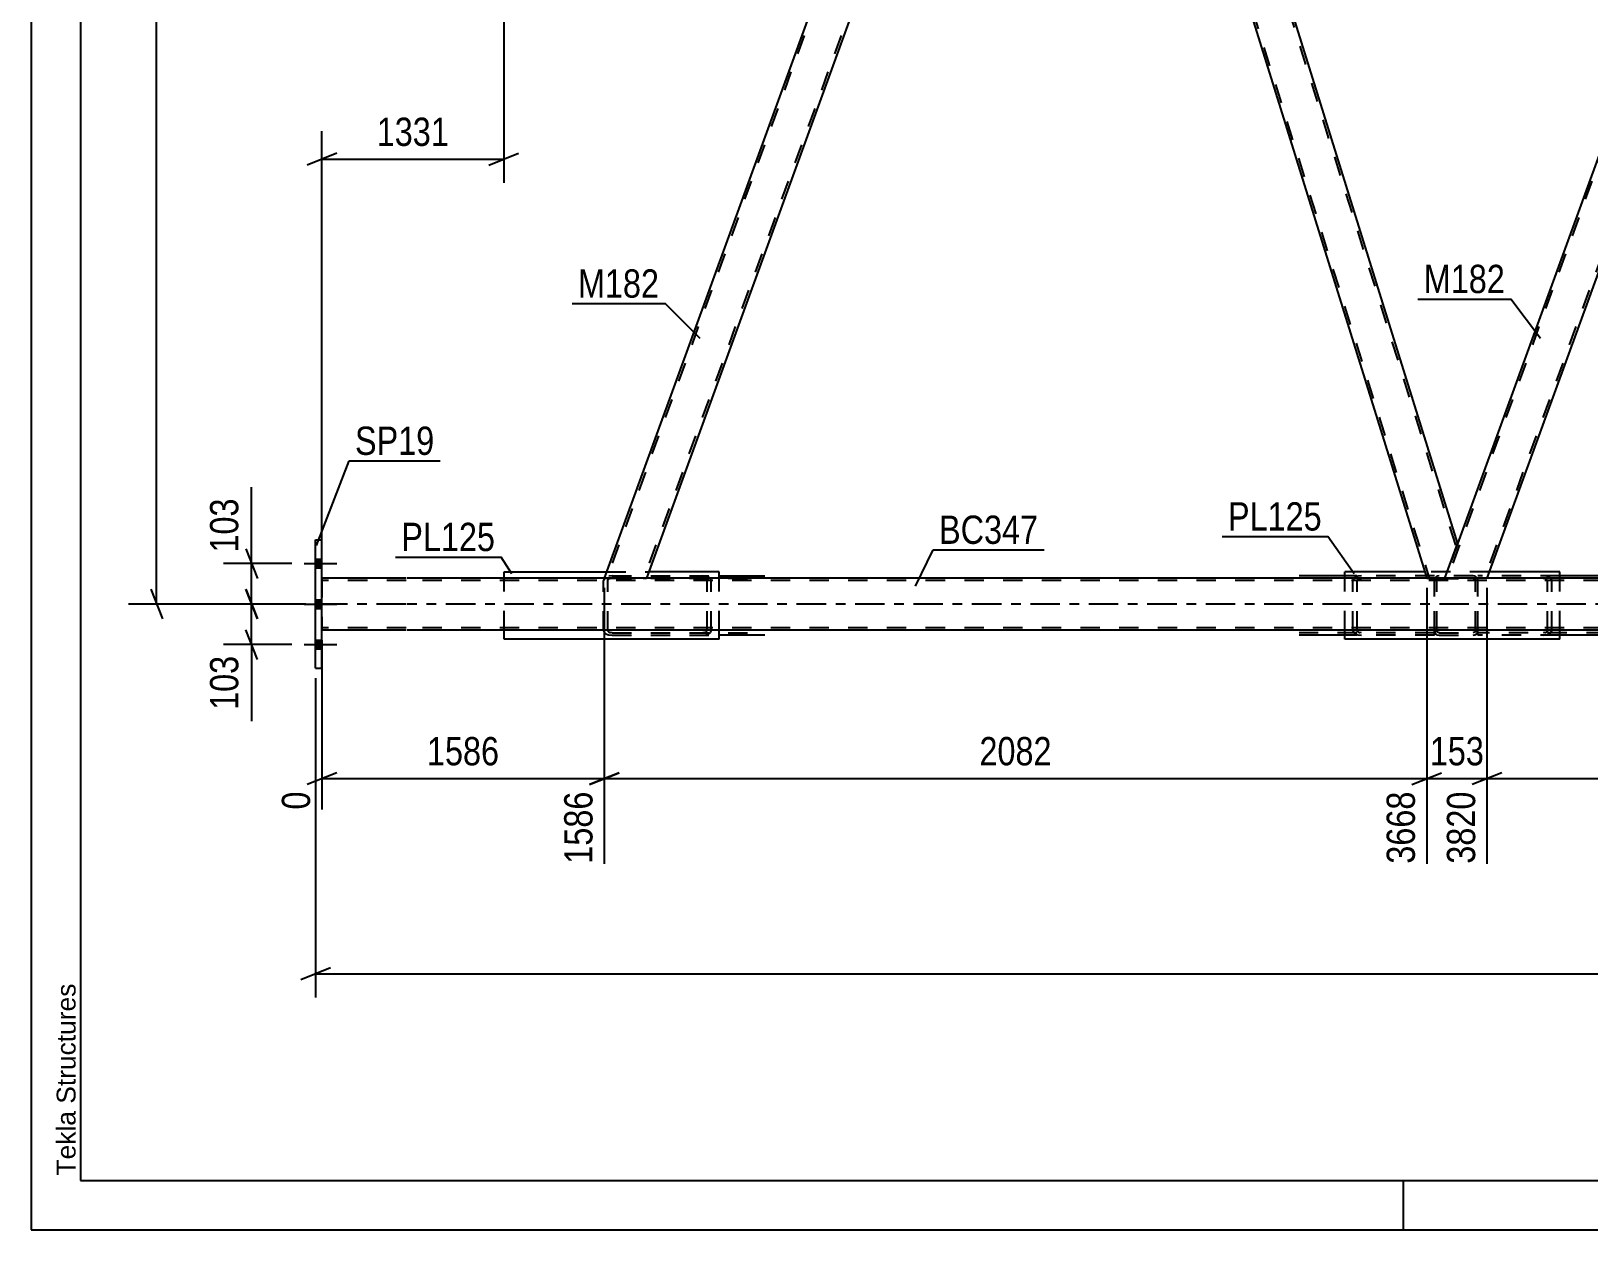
# Model space of a CAD drawing. Header units: millimetres. Extents: x -857 to 332, y -866 to -25.
# Drawn here: x -856.6 to -698.9, y -866.1 to -744.7 of the extents above; entities that cross this region are included whole.
import ezdxf

# ---------------------------------------------------------------- set-up
doc = ezdxf.new("R2010")
doc.units = ezdxf.units.MM
doc.linetypes.add('DXK_LINE_DOT2', pattern=[3.9198, 1.9599, -1.9599])
doc.linetypes.add('DXK_LINE_DOT3', pattern=[5.9187, 2.979, -0.9799, 0.9799, -0.9799])
doc.styles.add('Arial', font='ARIAL.TTF', dxfattribs={"height": 0.2})
doc.styles.add('Arial Narrow', font='ARIALN.TTF', dxfattribs={"height": 0.2})

# ---------------------------------------------------------------- blocks, each defined once
blk = doc.blocks.new('Unknown-570386455-1132')
at = {"color": 5, "linetype": 'Continuous'}
for p, q in [((-856.65, -25.05), (-856.65, -866.05)), ((-851.65, -30.05), (-851.65, -861.05)), ((-851.65, -861.05), (327.35, -861.05)), ((-717.65, -866.05), (-717.65, -861.05)), ((-856.65, -866.05), (332.35, -866.05))]:
    blk.add_line(p, q, dxfattribs=at)
at = {"color": 174, "linetype": 'Continuous', "style": 'Arial'}
blk.add_text('Tekla Structures', height=1.9102, rotation=90, dxfattribs=at).set_placement((-852.15, -860.55))
blk = doc.blocks.new('Part-570386455-6531 - 6466')
at = {"color": 2, "linetype": 'Continuous'}
for p, q in [((-818.68, -800.06), (-827.2, -800.06)), ((-136.93, -800.06), (-818.58, -800.06)), ((-818.68, -805.34), (-827.2, -805.34)), ((-136.93, -805.34), (-818.58, -805.34))]:
    blk.add_line(p, q, dxfattribs=at)
at = {"color": 7, "linetype": 'DXK_LINE_DOT2'}
for p, q in [((-827.2, -800.06), (-827.2, -805.34)), ((-818.68, -800.3), (-827.2, -800.3)), ((-136.93, -800.3), (-818.58, -800.3)), ((-818.68, -805.1), (-827.2, -805.1)), ((-136.93, -805.1), (-818.58, -805.1))]:
    blk.add_line(p, q, dxfattribs=at)
at = {"color": 7, "linetype": 'DXK_LINE_DOT3'}
for p, q in [((-818.68, -802.7), (-827.2, -802.7)), ((-136.93, -802.7), (-818.58, -802.7))]:
    blk.add_line(p, q, dxfattribs=at)
blk = doc.blocks.new('Bolt-570386455-6664 - 6466')
at = {"linetype": 'Continuous'}
for points in [[(-827.84, -798.16), (-827.84, -799.04), (-827.2, -799.04), (-827.2, -798.16)], [(-827.84, -798.16), (-827.84, -799.04), (-827.2, -799.04), (-827.2, -798.16)], [(-827.84, -798.16), (-827.84, -799.04), (-827.2, -799.04), (-827.2, -798.16)], [(-827.84, -802.26), (-827.84, -803.14), (-827.2, -803.14), (-827.2, -802.26)], [(-827.84, -802.26), (-827.84, -803.14), (-827.2, -803.14), (-827.2, -802.26)], [(-827.84, -806.36), (-827.84, -807.24), (-827.2, -807.24), (-827.2, -806.36)], [(-827.84, -806.36), (-827.84, -807.24), (-827.2, -807.24), (-827.2, -806.36)], [(-827.84, -806.36), (-827.84, -807.24), (-827.2, -807.24), (-827.2, -806.36)]]:
    blk.add_hatch(color=1, dxfattribs=at).paths.add_polyline_path(points)
at = {"color": 1, "linetype": 'Continuous'}
for p, q in [((-827.84, -798.16), (-827.2, -798.16)), ((-827.84, -798.16), (-827.2, -798.16)), ((-827.84, -798.16), (-827.2, -798.16)), ((-829, -798.6), (-825.68, -798.6)), ((-829, -798.6), (-825.68, -798.6)), ((-829, -798.6), (-825.68, -798.6)), ((-827.84, -799.04), (-827.2, -799.04)), ((-827.84, -799.04), (-827.2, -799.04)), ((-827.84, -799.04), (-827.2, -799.04)), ((-829, -802.7), (-825.68, -802.7)), ((-829, -802.7), (-825.68, -802.7)), ((-827.84, -802.26), (-827.2, -802.26)), ((-827.84, -802.26), (-827.2, -802.26)), ((-827.84, -803.14), (-827.2, -803.14)), ((-827.84, -803.14), (-827.2, -803.14)), ((-829, -806.8), (-825.68, -806.8)), ((-829, -806.8), (-825.68, -806.8)), ((-829, -806.8), (-825.68, -806.8)), ((-827.84, -806.36), (-827.2, -806.36)), ((-827.84, -806.36), (-827.2, -806.36)), ((-827.84, -806.36), (-827.2, -806.36)), ((-827.84, -807.24), (-827.2, -807.24)), ((-827.84, -807.24), (-827.2, -807.24)), ((-827.84, -807.24), (-827.2, -807.24))]:
    blk.add_line(p, q, dxfattribs=at)
blk = doc.blocks.new('Part-570386455-6839 - 6466')
at = {"color": 2, "linetype": 'Continuous'}
for p, q in [((-750.22, -678.84), (-751.77, -683.09)), ((-748.91, -678.84), (-750.22, -678.84)), ((-748.91, -678.84), (-712.2, -796.59)), ((-751.77, -683.09), (-715.31, -800.06)), ((-713.47, -800.06), (-712.2, -796.59))]:
    blk.add_line(p, q, dxfattribs=at)
at = {"color": 7, "linetype": 'DXK_LINE_DOT2'}
for p, q in [((-749.16, -678.84), (-712.34, -796.96)), ((-751.64, -682.72), (-715.06, -800.06)), ((-712.2, -796.59), (-712.47, -797.33)), ((-715.31, -800.06), (-713.47, -800.06))]:
    blk.add_line(p, q, dxfattribs=at)
blk = doc.blocks.new('Part-570386455-6861 - 6466')
at = {"color": 2, "linetype": 'Continuous'}
for p, q in [((-827.84, -809.2), (-827.84, -796.2)), ((-827.84, -796.2), (-827.2, -796.2)), ((-827.2, -809.2), (-827.2, -796.2)), ((-827.84, -809.2), (-827.2, -809.2))]:
    blk.add_line(p, q, dxfattribs=at)
blk = doc.blocks.new('Part-570386455-7005 - 6466')
at = {"color": 7, "linetype": 'DXK_LINE_DOT2'}
for p, q in [((-669.09, -678.84), (-713.21, -800.06)), ((-665.34, -678.84), (-709.47, -800.06)), ((-665.09, -678.84), (-666.64, -683.09)), ((-712.2, -796.59), (-713.47, -800.06)), ((-709.21, -800.06), (-713.47, -800.06))]:
    blk.add_line(p, q, dxfattribs=at)
at = {"color": 2, "linetype": 'Continuous'}
for p, q in [((-669.35, -678.84), (-712.2, -796.59)), ((-669.35, -678.84), (-665.09, -678.84)), ((-666.64, -683.09), (-709.21, -800.06))]:
    blk.add_line(p, q, dxfattribs=at)
blk = doc.blocks.new('Part-570386455-7009 - 6466')
at = {"color": 7, "linetype": 'DXK_LINE_DOT2'}
for p, q in [((-710.14, -805.84), (-710.14, -799.84)), ((-701.83, -799.84), (-710.14, -799.84)), ((-697.19, -800.08), (-710.14, -800.08)), ((-703.17, -799.88), (-703.51, -799.84)), ((-703.51, -800.08), (-703.34, -800.1)), ((-703.1, -800.23), (-703.07, -800.32)), ((-703.07, -805.36), (-703.07, -800.32)), ((-702.63, -800.32), (-702.7, -800.14)), ((-702.63, -805.36), (-702.63, -800.32)), ((-697.19, -805.6), (-710.14, -805.6)), ((-701.83, -805.84), (-710.14, -805.84)), ((-703.34, -805.58), (-703.51, -805.6)), ((-703.51, -805.84), (-703.17, -805.81)), ((-703.07, -805.36), (-703.1, -805.45)), ((-702.7, -805.55), (-702.63, -805.36))]:
    blk.add_line(p, q, dxfattribs=at)
at = {"color": 2, "linetype": 'Continuous'}
for p, q in [((-697.19, -799.84), (-701.83, -799.84)), ((-697.19, -805.84), (-701.83, -805.84))]:
    blk.add_line(p, q, dxfattribs=at)
at = {"color": 7, "linetype": 'DXK_LINE_DOT2'}
for centre, radius, start, end in [((-703.41, -800.5), 0.409, 41.9362, 80.4818), ((-703.31, -800.68), 0.817, 41.9362, 80.4818), ((-703.41, -805.18), 0.409, 279.5182, 318.0638), ((-703.31, -805), 0.817, 279.5182, 318.0638)]:
    blk.add_arc(centre, radius, start, end, dxfattribs=at)
blk = doc.blocks.new('Part-570386455-7012 - 6466')
at = {"color": 7, "linetype": 'DXK_LINE_DOT2'}
for p, q in [((-714.5, -800.14), (-714.54, -800.33)), ((-714.54, -805.37), (-714.54, -800.33)), ((-714.3, -800.33), (-714.28, -800.23)), ((-714.3, -805.37), (-714.3, -800.33)), ((-714.28, -800.23), (-714.23, -800.16)), ((-714.06, -799.85), (-714.24, -799.88)), ((-714.23, -800.16), (-714.15, -800.1)), ((-714.15, -800.1), (-714.06, -800.09)), ((-710.62, -799.85), (-714.06, -799.85)), ((-714.06, -800.09), (-710.62, -800.09)), ((-710.43, -799.88), (-710.62, -799.85)), ((-710.62, -800.09), (-710.53, -800.1)), ((-710.53, -800.1), (-710.45, -800.16)), ((-710.45, -800.16), (-710.4, -800.23)), ((-710.4, -800.23), (-710.38, -800.33)), ((-710.38, -805.37), (-710.38, -800.33)), ((-710.14, -800.33), (-710.18, -800.14)), ((-710.14, -805.37), (-710.14, -800.33)), ((-714.54, -805.37), (-714.5, -805.55)), ((-714.28, -805.46), (-714.3, -805.37)), ((-714.23, -805.54), (-714.28, -805.46)), ((-714.24, -805.81), (-714.06, -805.85)), ((-714.15, -805.59), (-714.23, -805.54)), ((-714.06, -805.61), (-714.15, -805.59)), ((-714.06, -805.61), (-710.62, -805.61)), ((-714.06, -805.85), (-710.62, -805.85)), ((-710.53, -805.59), (-710.62, -805.61)), ((-710.62, -805.85), (-710.43, -805.81)), ((-710.45, -805.54), (-710.53, -805.59)), ((-710.4, -805.46), (-710.45, -805.54)), ((-710.38, -805.37), (-710.4, -805.46)), ((-710.18, -805.55), (-710.14, -805.37))]:
    blk.add_line(p, q, dxfattribs=at)
for centre, start, end in [((-714.06, -800.33), 112.5, 157.5), ((-710.62, -800.33), 22.5, 67.5), ((-714.06, -805.37), 202.5, 247.5), ((-710.62, -805.37), 292.5, 337.5)]:
    blk.add_arc(centre, 0.48, start, end, dxfattribs=at)
blk = doc.blocks.new('Part-570386455-7031 - 6466')
at = {"color": 2, "linetype": 'Continuous'}
for p, q in [((-715.5, -799.44), (-723.6, -799.44)), ((-723.6, -800.06), (-723.6, -799.44)), ((-701.83, -799.44), (-708.98, -799.44)), ((-701.83, -800.06), (-701.83, -799.44)), ((-723.6, -806.24), (-723.6, -805.34)), ((-701.83, -806.24), (-701.83, -805.34)), ((-701.83, -806.24), (-723.6, -806.24))]:
    blk.add_line(p, q, dxfattribs=at)
at = {"color": 7, "linetype": 'DXK_LINE_DOT2'}
for p, q in [((-708.98, -799.44), (-715.5, -799.44)), ((-723.6, -800.54), (-723.6, -800.06)), ((-723.6, -805.34), (-723.6, -800.54)), ((-701.83, -805.34), (-701.83, -800.06))]:
    blk.add_line(p, q, dxfattribs=at)
blk = doc.blocks.new('Part-570386455-7059 - 6466')
at = {"color": 7, "linetype": 'DXK_LINE_DOT2'}
for p, q in [((-798.62, -800.14), (-798.68, -800.32)), ((-798.68, -805.36), (-798.68, -800.32)), ((-798.25, -800.32), (-798.21, -800.23)), ((-798.25, -805.36), (-798.25, -800.32)), ((-797.81, -799.84), (-798.15, -799.88)), ((-797.98, -800.1), (-797.81, -800.08)), ((-797.81, -799.84), (-786.97, -799.84)), ((-797.81, -800.08), (-782.33, -800.08)), ((-788.31, -799.88), (-788.64, -799.84)), ((-788.64, -800.08), (-788.47, -800.1)), ((-788.24, -800.23), (-788.2, -800.32)), ((-788.2, -805.36), (-788.2, -800.32)), ((-787.77, -800.32), (-787.83, -800.14)), ((-787.77, -805.36), (-787.77, -800.32)), ((-798.68, -805.36), (-798.62, -805.55)), ((-798.21, -805.45), (-798.25, -805.36)), ((-798.15, -805.81), (-797.81, -805.84)), ((-797.81, -805.6), (-797.98, -805.58)), ((-797.81, -805.6), (-782.33, -805.6)), ((-797.81, -805.84), (-786.97, -805.84)), ((-788.47, -805.58), (-788.64, -805.6)), ((-788.64, -805.84), (-788.31, -805.81)), ((-788.2, -805.36), (-788.24, -805.45)), ((-787.83, -805.55), (-787.77, -805.36))]:
    blk.add_line(p, q, dxfattribs=at)
at = {"color": 2, "linetype": 'Continuous'}
for p, q in [((-786.97, -799.84), (-782.33, -799.84)), ((-782.33, -805.84), (-786.97, -805.84))]:
    blk.add_line(p, q, dxfattribs=at)
at = {"color": 7, "linetype": 'DXK_LINE_DOT2'}
for centre, radius, start, end in [((-797.91, -800.5), 0.409, 99.5182, 138.0638), ((-788.54, -800.5), 0.409, 41.9362, 80.4818), ((-788.44, -800.68), 0.817, 41.9362, 80.4818), ((-798.01, -805), 0.817, 221.9362, 260.4818), ((-797.91, -805.18), 0.409, 221.9362, 260.4818), ((-788.54, -805.18), 0.409, 279.5182, 318.0638), ((-788.44, -805), 0.817, 279.5182, 318.0638)]:
    blk.add_arc(centre, radius, start, end, dxfattribs=at)
blk = doc.blocks.new('Part-570386455-7071 - 6466')
at = {"color": 2, "linetype": 'Continuous'}
for p, q in [((-754.48, -678.84), (-798.6, -800.06)), ((-754.48, -678.84), (-750.22, -678.84)), ((-751.77, -683.09), (-794.34, -800.06))]:
    blk.add_line(p, q, dxfattribs=at)
at = {"color": 7, "linetype": 'DXK_LINE_DOT2'}
for p, q in [((-754.22, -678.84), (-798.35, -800.06)), ((-750.48, -678.84), (-794.6, -800.06)), ((-750.22, -678.84), (-751.77, -683.09)), ((-798.6, -800.06), (-794.34, -800.06))]:
    blk.add_line(p, q, dxfattribs=at)
blk = doc.blocks.new('Part-570386455-7092 - 6466')
at = {"color": 2, "linetype": 'Continuous'}
for p, q in [((-723.6, -799.84), (-728.23, -799.84)), ((-723.6, -805.84), (-728.23, -805.84))]:
    blk.add_line(p, q, dxfattribs=at)
at = {"color": 7, "linetype": 'DXK_LINE_DOT2'}
for p, q in [((-714.54, -800.08), (-728.23, -800.08)), ((-714.54, -799.84), (-723.6, -799.84)), ((-722.73, -800.14), (-722.8, -800.32)), ((-722.8, -805.36), (-722.8, -800.32)), ((-722.36, -800.32), (-722.33, -800.23)), ((-722.36, -805.36), (-722.36, -800.32)), ((-721.92, -799.84), (-722.26, -799.88)), ((-722.09, -800.1), (-721.92, -800.08)), ((-714.54, -805.84), (-714.54, -799.84)), ((-714.54, -805.6), (-728.23, -805.6)), ((-714.54, -805.84), (-723.6, -805.84)), ((-722.8, -805.36), (-722.73, -805.55)), ((-722.33, -805.45), (-722.36, -805.36)), ((-722.26, -805.81), (-721.92, -805.84)), ((-721.92, -805.6), (-722.09, -805.58))]:
    blk.add_line(p, q, dxfattribs=at)
for centre, radius, start, end in [((-722.12, -800.68), 0.817, 99.5182, 138.0638), ((-722.02, -800.5), 0.409, 99.5182, 138.0638), ((-722.12, -805), 0.817, 221.9362, 260.4818), ((-722.02, -805.18), 0.409, 221.9362, 260.4818)]:
    blk.add_arc(centre, radius, start, end, dxfattribs=at)
blk = doc.blocks.new('Part-570386455-7125 - 6466')
at = {"color": 2, "linetype": 'Continuous'}
for p, q in [((-808.73, -799.44), (-798.38, -799.44)), ((-808.73, -800.06), (-808.73, -799.44)), ((-786.97, -799.44), (-794.12, -799.44)), ((-786.97, -800.06), (-786.97, -799.44)), ((-808.73, -806.24), (-808.73, -805.34)), ((-786.97, -806.24), (-786.97, -805.34)), ((-786.97, -806.24), (-808.73, -806.24))]:
    blk.add_line(p, q, dxfattribs=at)
at = {"color": 7, "linetype": 'DXK_LINE_DOT2'}
for p, q in [((-798.38, -799.44), (-794.12, -799.44)), ((-808.73, -805.34), (-808.73, -800.06)), ((-786.97, -805.34), (-786.97, -800.06))]:
    blk.add_line(p, q, dxfattribs=at)
blk = doc.blocks.new('StraightDimension-570386455-7496 - 6466')
at = {"color": 7, "linetype": 'Continuous'}
blk.add_line((-732.99, -805.32), (-220.72, -805.32), dxfattribs=at)
blk = doc.blocks.new('StraightDimension-570386455-49471 - 6466')
at = {"color": 7, "linetype": 'Continuous'}
for p, q in [((-715.31, -801.06), (-715.31, -828.98)), ((-709.21, -801.06), (-709.21, -828.98)), ((-716.81, -820.97), (-713.81, -819.77)), ((-707.71, -819.77), (-710.71, -820.97)), ((-715.31, -820.37), (-709.21, -820.37))]:
    blk.add_line(p, q, dxfattribs=at)
at = {"color": 0}
blk.add_wipeout([(-708.92, -819.62), (-708.92, -815.42), (-715.6, -815.42), (-715.6, -819.62)], dxfattribs=at)
at = {"color": 0, "linetype": 'Continuous'}
blk.add_wipeout([(-709.81, -821.07), (-714.01, -821.07), (-714.01, -829.58), (-709.81, -829.58)], dxfattribs=at)
at = {"color": 3, "style": 'Arial Narrow'}
blk.add_text('153', height=2.863, dxfattribs=at).set_placement((-715, -819.02))
at = {"color": 3, "linetype": 'Continuous', "style": 'Arial Narrow'}
blk.add_text('3820', height=2.863, rotation=90.0002, dxfattribs=at).set_placement((-710.41, -828.98))
blk = doc.blocks.new('StraightDimension-570386455-7463 - 6466')
at = {"color": 7, "linetype": 'Continuous'}
for p, q in [((-808.78, -679.84), (-808.78, -760.06)), ((-827.2, -798.84), (-827.2, -754.81)), ((-825.7, -757.06), (-828.7, -758.26)), ((-810.28, -758.26), (-807.28, -757.06)), ((-827.2, -757.66), (-808.78, -757.66))]:
    blk.add_line(p, q, dxfattribs=at)
at = {"color": 0}
blk.add_wipeout([(-813.74, -756.91), (-813.74, -752.71), (-822.25, -752.71), (-822.25, -756.91)], dxfattribs=at)
at = {"color": 3, "style": 'Arial Narrow'}
blk.add_text('1331', height=2.863, dxfattribs=at).set_placement((-821.65, -756.31))
blk = doc.blocks.new('StraightDimension-570386455-49470 - 6466')
at = {"color": 7, "linetype": 'Continuous'}
for p, q in [((-709.21, -801.06), (-709.21, -828.98)), ((-630.18, -801.06), (-630.18, -828.98)), ((-707.71, -819.77), (-710.71, -820.97)), ((-631.68, -820.97), (-628.68, -819.77)), ((-709.21, -820.37), (-630.18, -820.37))]:
    blk.add_line(p, q, dxfattribs=at)
at = {"color": 0}
blk.add_wipeout([(-665.44, -819.62), (-665.44, -815.42), (-673.95, -815.42), (-673.95, -819.62)], dxfattribs=at)
at = {"color": 0, "linetype": 'Continuous'}
blk.add_wipeout([(-630.78, -821.07), (-634.98, -821.07), (-634.98, -829.58), (-630.78, -829.58)], dxfattribs=at)
at = {"color": 3, "style": 'Arial Narrow'}
blk.add_text('1976', height=2.863, dxfattribs=at).set_placement((-673.35, -819.02))
at = {"color": 3, "linetype": 'Continuous', "style": 'Arial Narrow'}
blk.add_text('5796', height=2.863, rotation=90.0002, dxfattribs=at).set_placement((-631.38, -828.98))
blk = doc.blocks.new('StraightDimension-570386455-7197 - 6466')
at = {"color": 7, "linetype": 'Continuous'}
for p, q in [((-834.92, -801.2), (-833.72, -804.2)), ((-828.84, -802.7), (-837.17, -802.7)), ((-834.32, -806.8), (-834.32, -802.7)), ((-833.72, -808.3), (-834.92, -805.3)), ((-830.24, -806.8), (-837.17, -806.8))]:
    blk.add_line(p, q, dxfattribs=at)
at = {"color": 0}
blk.add_wipeout([(-835.07, -807.33), (-839.27, -807.33), (-839.27, -814.01), (-835.07, -814.01)], dxfattribs=at)
at = {"color": 7, "linetype": 'Continuous'}
blk.add_line((-834.32, -806.8), (-834.32, -814.54), dxfattribs=at)
blk.add_line((-834.32, -806.8), (-834.32, -814.54), dxfattribs=at)
at = {"color": 3, "style": 'Arial Narrow'}
blk.add_text('103', height=2.863, rotation=90.0002, dxfattribs=at).set_placement((-835.67, -813.41))
blk = doc.blocks.new('StraightDimension-570386455-7204 - 6466')
at = {"color": 7, "linetype": 'Continuous'}
for p, q in [((-834.92, -797.1), (-833.72, -800.1)), ((-830.24, -798.6), (-837.17, -798.6)), ((-834.32, -802.7), (-834.32, -798.6)), ((-833.72, -804.2), (-834.92, -801.2)), ((-828.84, -802.7), (-837.17, -802.7))]:
    blk.add_line(p, q, dxfattribs=at)
at = {"color": 0}
blk.add_wipeout([(-835.07, -791.39), (-839.27, -791.39), (-839.27, -798.08), (-835.07, -798.08)], dxfattribs=at)
at = {"color": 7, "linetype": 'Continuous'}
blk.add_line((-834.32, -798.6), (-834.32, -790.87), dxfattribs=at)
blk.add_line((-834.32, -798.6), (-834.32, -790.87), dxfattribs=at)
at = {"color": 3, "style": 'Arial Narrow'}
blk.add_text('103', height=2.863, rotation=90.0002, dxfattribs=at).set_placement((-835.67, -797.48))
blk = doc.blocks.new('StraightDimension-570386455-7954 - 6466')
at = {"color": 7, "linetype": 'Continuous'}
for p, q in [((-843.34, -678.34), (-844.54, -675.34)), ((-810.42, -676.84), (-846.79, -676.84)), ((-843.94, -802.7), (-843.94, -676.84)), ((-844.54, -801.2), (-843.34, -804.2)), ((-828.84, -802.7), (-846.79, -802.7))]:
    blk.add_line(p, q, dxfattribs=at)
at = {"color": 0}
blk.add_wipeout([(-844.69, -735.51), (-848.89, -735.51), (-848.89, -744.03), (-844.69, -744.03)], dxfattribs=at)
at = {"color": 3, "style": 'Arial Narrow'}
blk.add_text('3147', height=2.863, rotation=90.0002, dxfattribs=at).set_placement((-845.29, -743.43))
blk = doc.blocks.new('StraightDimension-570386455-49472 - 6466')
at = {"color": 7, "linetype": 'Continuous'}
for p, q in [((-798.6, -801.06), (-798.6, -828.98)), ((-715.31, -801.06), (-715.31, -828.98)), ((-797.1, -819.77), (-800.1, -820.97)), ((-716.81, -820.97), (-713.81, -819.77)), ((-798.6, -820.37), (-715.31, -820.37))]:
    blk.add_line(p, q, dxfattribs=at)
at = {"color": 0}
blk.add_wipeout([(-752.7, -819.62), (-752.7, -815.42), (-761.21, -815.42), (-761.21, -819.62)], dxfattribs=at)
at = {"color": 0, "linetype": 'Continuous'}
blk.add_wipeout([(-715.91, -821.07), (-720.11, -821.07), (-720.11, -829.58), (-715.91, -829.58)], dxfattribs=at)
at = {"color": 3, "style": 'Arial Narrow'}
blk.add_text('2082', height=2.863, dxfattribs=at).set_placement((-760.61, -819.02))
at = {"color": 3, "linetype": 'Continuous', "style": 'Arial Narrow'}
blk.add_text('3668', height=2.863, rotation=90.0002, dxfattribs=at).set_placement((-716.51, -828.98))
blk = doc.blocks.new('StraightDimension-570386455-49473 - 6466')
at = {"color": 7, "linetype": 'Continuous'}
for p, q in [((-798.6, -801.06), (-798.6, -828.98)), ((-827.2, -806.34), (-827.2, -823.5)), ((-825.7, -819.77), (-828.7, -820.97)), ((-800.1, -820.97), (-797.1, -819.77)), ((-827.2, -820.37), (-798.6, -820.37))]:
    blk.add_line(p, q, dxfattribs=at)
at = {"color": 0}
blk.add_wipeout([(-808.65, -819.62), (-808.65, -815.42), (-817.16, -815.42), (-817.16, -819.62)], dxfattribs=at)
at = {"color": 0, "linetype": 'Continuous'}
for points in [[(-827.8, -821.07), (-832, -821.07), (-832, -824.1), (-827.8, -824.1)], [(-799.2, -821.07), (-803.4, -821.07), (-803.4, -829.58), (-799.2, -829.58)]]:
    blk.add_wipeout(points, dxfattribs=at)
at = {"color": 3, "style": 'Arial Narrow'}
blk.add_text('1586', height=2.863, dxfattribs=at).set_placement((-816.56, -819.02))
at = {"color": 3, "linetype": 'Continuous', "style": 'Arial Narrow'}
for s, height, p in [('0', 2.86, (-828.4, -823.5)), ('1586', 2.863, (-799.8, -828.98))]:
    blk.add_text(s, height=height, rotation=90.0002, dxfattribs=at).set_placement(p)
blk = doc.blocks.new('StraightDimension-570386455-49766 - 6466')
at = {"color": 7, "linetype": 'Continuous'}
for p, q in [((-827.84, -810.2), (-827.84, -842.54)), ((-826.34, -839.54), (-829.34, -840.74)), ((-827.84, -840.14), (-98.26, -840.14))]:
    blk.add_line(p, q, dxfattribs=at)
blk = doc.blocks.new('Mark-570386455-6527 - 6466')
at = {"color": 0}
blk.add_wipeout([(-754.65, -796.6), (-754.65, -793.6), (-764.7, -793.6), (-764.7, -796.6)], dxfattribs=at)
blk.add_wipeout([(-754.65, -796.6), (-754.65, -793.6), (-764.7, -793.6), (-764.7, -796.6)], dxfattribs=at)
at = {"color": 30, "linetype": 'Continuous'}
for p, q in [((-767.09, -800.89), (-765.3, -797.2)), ((-765.3, -797.2), (-754.05, -797.2))]:
    blk.add_line(p, q, dxfattribs=at)
at = {"color": 3, "style": 'Arial Narrow'}
blk.add_text('BC347', height=2.863, dxfattribs=at).set_placement((-764.7, -796.6))
blk = doc.blocks.new('Mark-570386455-6857 - 6466')
at = {"color": 0}
blk.add_wipeout([(-815.81, -787.59), (-815.81, -784.59), (-823.85, -784.59), (-823.85, -787.59)], dxfattribs=at)
blk.add_wipeout([(-815.81, -787.59), (-815.81, -784.59), (-823.85, -784.59), (-823.85, -787.59)], dxfattribs=at)
at = {"color": 30, "linetype": 'Continuous'}
for p, q in [((-827.76, -796.78), (-824.45, -788.19)), ((-824.45, -788.19), (-815.21, -788.19))]:
    blk.add_line(p, q, dxfattribs=at)
at = {"color": 3, "style": 'Arial Narrow'}
blk.add_text('SP19', height=2.863, dxfattribs=at).set_placement((-823.85, -787.59))
blk = doc.blocks.new('Mark-570386455-7001 - 6466')
at = {"color": 0}
blk.add_wipeout([(-707.39, -771.21), (-707.39, -768.21), (-715.61, -768.21), (-715.61, -771.21)], dxfattribs=at)
blk.add_wipeout([(-707.39, -771.21), (-707.39, -768.21), (-715.61, -768.21), (-715.61, -771.21)], dxfattribs=at)
at = {"color": 30, "linetype": 'Continuous'}
for p in [(-716.21, -771.81), (-703.78, -775.81)]:
    blk.add_line(p, (-706.79, -771.81), dxfattribs=at)
at = {"color": 3, "style": 'Arial Narrow'}
blk.add_text('M182', height=2.863, dxfattribs=at).set_placement((-715.61, -771.21))
blk = doc.blocks.new('Mark-570386455-7027 - 6466')
at = {"color": 0}
blk.add_wipeout([(-725.93, -795.25), (-725.93, -792.25), (-735.44, -792.25), (-735.44, -795.25)], dxfattribs=at)
blk.add_wipeout([(-725.93, -795.25), (-725.93, -792.25), (-735.44, -792.25), (-735.44, -795.25)], dxfattribs=at)
at = {"color": 30, "linetype": 'Continuous'}
for p in [(-736.04, -795.85), (-722.65, -799.62)]:
    blk.add_line(p, (-725.33, -795.85), dxfattribs=at)
at = {"color": 3, "style": 'Arial Narrow'}
blk.add_text('PL125', height=2.863, dxfattribs=at).set_placement((-735.44, -795.25))
blk = doc.blocks.new('Mark-570386455-7067 - 6466')
at = {"color": 0}
blk.add_wipeout([(-793.05, -771.67), (-793.05, -768.67), (-801.27, -768.67), (-801.27, -771.67)], dxfattribs=at)
blk.add_wipeout([(-793.05, -771.67), (-793.05, -768.67), (-801.27, -768.67), (-801.27, -771.67)], dxfattribs=at)
at = {"color": 30, "linetype": 'Continuous'}
for p in [(-801.87, -772.27), (-788.91, -775.81)]:
    blk.add_line(p, (-792.45, -772.27), dxfattribs=at)
at = {"color": 3, "style": 'Arial Narrow'}
blk.add_text('M182', height=2.863, dxfattribs=at).set_placement((-801.27, -771.67))
blk = doc.blocks.new('Mark-570386455-7121 - 6466')
at = {"color": 0}
blk.add_wipeout([(-809.65, -797.33), (-809.65, -794.33), (-819.16, -794.33), (-819.16, -797.33)], dxfattribs=at)
blk.add_wipeout([(-809.65, -797.33), (-809.65, -794.33), (-819.16, -794.33), (-819.16, -797.33)], dxfattribs=at)
at = {"color": 30, "linetype": 'Continuous'}
for p in [(-819.76, -797.93), (-807.96, -799.62)]:
    blk.add_line(p, (-809.05, -797.93), dxfattribs=at)
at = {"color": 3, "style": 'Arial Narrow'}
blk.add_text('PL125', height=2.863, dxfattribs=at).set_placement((-819.16, -797.33))

msp = doc.modelspace()

# ---------------------------------------------------------------- block references
for name in ['Unknown-570386455-1132', 'Part-570386455-7071 - 6466', 'Part-570386455-6839 - 6466', 'Part-570386455-7005 - 6466', 'Part-570386455-6861 - 6466', 'Bolt-570386455-6664 - 6466', 'Part-570386455-7125 - 6466', 'Part-570386455-7031 - 6466', 'Part-570386455-6531 - 6466', 'Part-570386455-7059 - 6466', 'Part-570386455-7092 - 6466', 'Part-570386455-7012 - 6466', 'Part-570386455-7009 - 6466']:
    msp.add_blockref(name, (0, 0))

# ---------------------------------------------------------------- next in the draw order: block references
for name in ['StraightDimension-570386455-7463 - 6466', 'StraightDimension-570386455-7197 - 6466', 'StraightDimension-570386455-7496 - 6466']:
    msp.add_blockref(name, (0, 0))

# ---------------------------------------------------------------- next in the draw order: block references
for name in ['StraightDimension-570386455-7204 - 6466', 'StraightDimension-570386455-49471 - 6466']:
    msp.add_blockref(name, (0, 0))

# ---------------------------------------------------------------- next in the draw order: block references
for name in ['StraightDimension-570386455-7954 - 6466', 'StraightDimension-570386455-49472 - 6466', 'StraightDimension-570386455-49470 - 6466']:
    msp.add_blockref(name, (0, 0))

# ---------------------------------------------------------------- next in the draw order: block references
msp.add_blockref('StraightDimension-570386455-49473 - 6466', (0, 0))

# ---------------------------------------------------------------- next in the draw order: block references
msp.add_blockref('StraightDimension-570386455-49766 - 6466', (0, 0))

# ---------------------------------------------------------------- next in the draw order: block references
for name in ['Mark-570386455-7001 - 6466', 'Mark-570386455-7067 - 6466', 'Mark-570386455-6857 - 6466', 'Mark-570386455-7027 - 6466', 'Mark-570386455-6527 - 6466']:
    msp.add_blockref(name, (0, 0))

# ---------------------------------------------------------------- next in the draw order: block references
msp.add_blockref('Mark-570386455-7121 - 6466', (0, 0))

doc.saveas('drawing.dxf')
